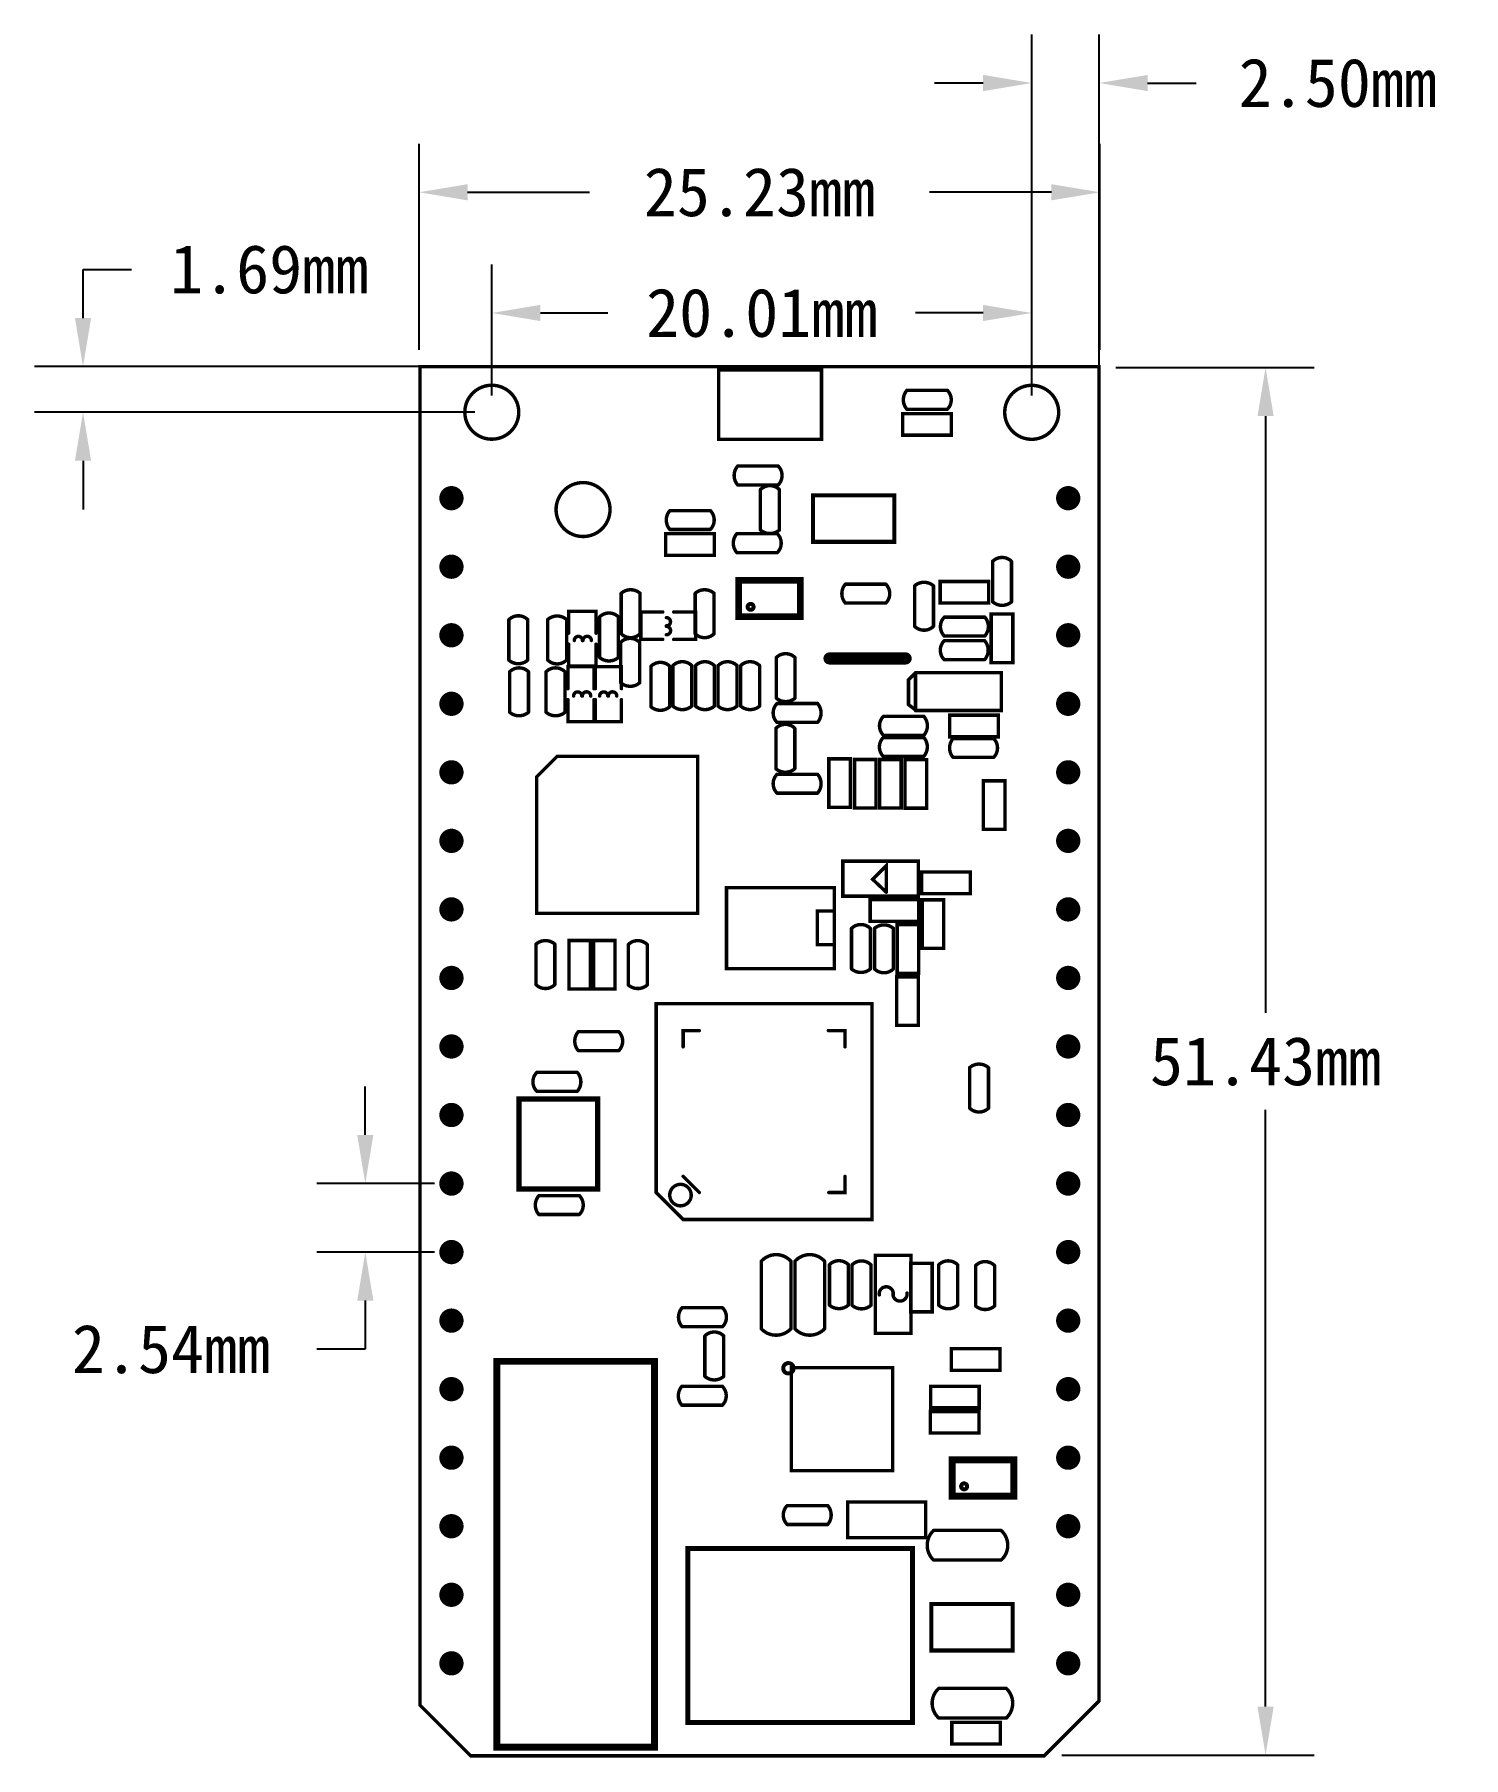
# Model space of a CAD drawing. Extents: x -39.5 to 13.5, y -0.1 to 63.8.
import ezdxf

# ---------------------------------------------------------------- set-up
doc = ezdxf.new("R2010")
doc.units = 0
doc.header["$MEASUREMENT"] = 0
for name, color, linetype in [('2D_LINE_01', 255, 'Continuous'), ('BOARD_CUTOUT_00', 254, 'Continuous'), ('BOARD_OUTLINE_00', 254, 'Continuous'), ('DRIL_NPLTE_THRU_01', 3, 'Continuous'), ('DRIL_PLTE_THRU_01', 3, 'Continuous'), ('DRIL_SYMBOL', 254, 'Continuous'), ('PART_TOP_2DLINE_126', 254, 'Continuous')]:
    doc.layers.add(name, color=color, linetype=linetype)
doc.dimstyles.get("Standard").update_dxf_attribs({"dimscale": 10, "dimtxt": 0.18, "dimasz": 0.18, "dimexe": 0.18, "dimexo": 0.0625, "dimgap": 0.09, "dimtad": 0, "dimtih": 1, "dimtoh": 1, "dimzin": 0, "dimdsep": 46, "dimtxsty": 'Standard', "dimcen": 0.09, "dimadec": 0, "dimazin": 0, "dimtfac": 1, "dimtofl": 0, "dimtmove": 0, "dimatfit": 3, "dimfxl": 1, "dimtolj": 1, "dimtzin": 0, "dimarcsym": 0})

# ---------------------------------------------------------------- blocks, each defined once
blk = doc.blocks.new('SMOOTH_0$127')
at = {"const_width": 0.0635}
blk.add_lwpolyline([(-0.03175, 0, 1), (0.03175, 0, 1)], format="xyb", close=True, dxfattribs=at)
blk = doc.blocks.new('BOARD_34')
at = {"layer": 'BOARD_CUTOUT_00', "const_width": 0.127}
for points in [[(4.171442, -5.526024, 1), (2.171446, -5.526024, 1)], [(24.182832, -5.529834, 1), (22.182836, -5.529834, 1)]]:
    blk.add_lwpolyline(points, format="xyb", close=True, dxfattribs=at)
at = {"layer": 'BOARD_OUTLINE_00', "const_width": 0.127}
blk.add_lwpolyline([(0.508, -3.8354), (25.6794, -3.8354), (25.6794, -53.2892), (23.6474, -55.3212), (2.3876, -55.3212), (0.508, -53.4416)], close=True, dxfattribs=at)
at = {"layer": 'BOARD_OUTLINE_00'}
for p in [(0.508, -3.8354), (25.6794, -3.8354), (0.508, -53.4416), (25.6794, -53.2892), (2.3876, -55.3212), (23.6474, -55.3212)]:
    blk.add_blockref('SMOOTH_0$127', p, dxfattribs=at)
blk = doc.blocks.new('DRAWING_33')
at = {"layer": '2D_LINE_01', "const_width": 0.127}
blk.add_lwpolyline([(0.999998, 0, 1), (-0.999998, 0, 1)], format="xyb", close=True, dxfattribs=at)
blk = doc.blocks.new('PART_BODY_TOP_30')
at = {"layer": 'PART_TOP_2DLINE_126', "const_width": 0.127}
blk.add_lwpolyline([(-2.9718, -2.8194), (-2.9718, 2.2352), (-2.2098, 2.9972), (2.9972, 2.9972), (2.9972, -2.8194)], close=True, dxfattribs=at)
at = {"layer": 'PART_TOP_2DLINE_126'}
for p in [(-2.2098, 2.9972), (2.9972, 2.9972), (-2.9718, 2.2352), (-2.9718, -2.8194), (2.9972, -2.8194)]:
    blk.add_blockref('SMOOTH_0$127', p, dxfattribs=at)
blk = doc.blocks.new('DRIL_HOLE_0')
blk.add_lwpolyline([(0, 0, 1), (0, 0, 1)], format="xyb", close=True)
blk = doc.blocks.new('STK_TOP_432')
at = {"layer": 'DRIL_NPLTE_THRU_01'}
blk.add_blockref('DRIL_HOLE_0', (0, 0), dxfattribs=at)
blk = doc.blocks.new('STK_TOP_431')
at = {"layer": 'DRIL_NPLTE_THRU_01'}
blk.add_blockref('DRIL_HOLE_0', (0, 0), dxfattribs=at)
blk = doc.blocks.new('STK_TOP_433')
at = {"layer": 'DRIL_NPLTE_THRU_01'}
blk.add_blockref('DRIL_HOLE_0', (0, 0), dxfattribs=at)
blk = doc.blocks.new('SYM_TOP_25')
for name, p in [('PART_BODY_TOP_30', (0, 0)), ('STK_TOP_431', (-1.95, 3.032)), ('STK_TOP_431', (-1.3, 3.032)), ('STK_TOP_431', (-0.65, 3.032)), ('STK_TOP_431', (0, 3.032)), ('STK_TOP_431', (0.65, 3.032)), ('STK_TOP_431', (1.3, 3.032)), ('STK_TOP_431', (1.95, 3.032)), ('STK_TOP_432', (-2.921, 1.96)), ('STK_TOP_432', (2.97901, 1.95)), ('STK_TOP_432', (-2.921, 1.3)), ('STK_TOP_432', (2.97901, 1.3)), ('STK_TOP_432', (-2.921, 0.65)), ('STK_TOP_432', (2.97901, 0.65)), ('STK_TOP_432', (-2.921, 0)), ('STK_TOP_433', (0, 0)), ('STK_TOP_432', (2.97901, 0)), ('STK_TOP_432', (-2.921, -0.65)), ('STK_TOP_432', (2.97901, -0.65)), ('STK_TOP_432', (-2.921, -1.3)), ('STK_TOP_432', (2.97901, -1.3)), ('STK_TOP_432', (-2.921, -1.95)), ('STK_TOP_432', (2.97901, -1.95)), ('STK_TOP_431', (-1.95, -2.86801)), ('STK_TOP_431', (-1.3, -2.86801)), ('STK_TOP_431', (-0.65, -2.86801)), ('STK_TOP_431', (0, -2.86801)), ('STK_TOP_431', (0.65, -2.86801)), ('STK_TOP_431', (1.3, -2.86801)), ('STK_TOP_431', (1.95, -2.86801))]:
    blk.add_blockref(name, p)
blk = doc.blocks.new('PART_TOP_0')
blk.add_blockref('SYM_TOP_25', (0, 0))
blk = doc.blocks.new('SMOOTH_0$1778')
at = {"const_width": 0.0889}
blk.add_lwpolyline([(-0.04445, 0, 1), (0.04445, 0, 1)], format="xyb", close=True, dxfattribs=at)
blk = doc.blocks.new('PART_BODY_TOP_4')
at = {"layer": 'PART_TOP_2DLINE_126', "const_width": 0.1778}
blk.add_lwpolyline([(-2.9516, 0.44483), (3.5, 0.44483), (3.5, -7.88637), (-2.9516, -7.88637)], close=True, dxfattribs=at)
at = {"layer": 'PART_TOP_2DLINE_126'}
for p in [(-2.9516, 0.44483), (3.5, 0.44483), (-2.9516, -7.88637), (3.5, -7.88637)]:
    blk.add_blockref('SMOOTH_0$1778', p, dxfattribs=at)
blk = doc.blocks.new('STK_TOP_61')
at = {"layer": 'DRIL_NPLTE_THRU_01'}
blk.add_blockref('DRIL_HOLE_0', (0, 0), dxfattribs=at)
blk = doc.blocks.new('STK_TOP_15')
at = {"layer": 'DRIL_NPLTE_THRU_01'}
blk.add_blockref('DRIL_HOLE_0', (0, 0), dxfattribs=at)
blk = doc.blocks.new('SYM_TOP_6')
for name, p in [('PART_BODY_TOP_4', (0, 0)), ('STK_TOP_15', (0, -0.508)), ('STK_TOP_61', (3.5, -3.13117)), ('STK_TOP_61', (3.5, -4.38117)), ('STK_TOP_15', (0, -6.9342))]:
    blk.add_blockref(name, p)
blk = doc.blocks.new('PART_TOP_2')
blk.add_blockref('SYM_TOP_6', (0, 0))
blk = doc.blocks.new('PART_BODY_TOP_1')
at = {"layer": 'PART_TOP_2DLINE_126', "const_width": 0.127}
blk.add_lwpolyline([(0.755, -0.347, 0.414214), (0.755, 0.353), (-0.745, 0.353, 0.373387), (-0.745, -0.347)], format="xyb", close=True, dxfattribs=at)
at = {"layer": 'PART_TOP_2DLINE_126'}
for p in [(-0.745, 0.353), (0.755, 0.353), (-0.745, -0.347), (0.755, -0.347)]:
    blk.add_blockref('SMOOTH_0$127', p, dxfattribs=at)
blk = doc.blocks.new('STK_TOP_4')
at = {"layer": 'DRIL_PLTE_THRU_01'}
blk.add_blockref('DRIL_HOLE_0', (0, 0), dxfattribs=at)
blk = doc.blocks.new('SYM_TOP_3')
for name, p in [('PART_BODY_TOP_1', (0, 0)), ('STK_TOP_4', (-0.445, 0.003)), ('STK_TOP_4', (0.455, 0.003))]:
    blk.add_blockref(name, p)
blk = doc.blocks.new('PART_TOP_3')
blk.add_blockref('SYM_TOP_3', (0, 0))
blk = doc.blocks.new('PART_BODY_TOP_6')
at = {"layer": 'PART_TOP_2DLINE_126', "const_width": 0.127}
blk.add_lwpolyline([(-0.898, 0.408), (-0.898, -0.392), (0.902, -0.392), (0.902, 0.408)], close=True, dxfattribs=at)
at = {"layer": 'PART_TOP_2DLINE_126'}
for p in [(-0.898, 0.408), (0.902, 0.408), (-0.898, -0.392), (0.902, -0.392)]:
    blk.add_blockref('SMOOTH_0$127', p, dxfattribs=at)
blk = doc.blocks.new('SYM_TOP_8')
for name, p in [('PART_BODY_TOP_6', (0, 0)), ('STK_TOP_4', (-0.448, 0.008)), ('STK_TOP_4', (0.452, 0.008))]:
    blk.add_blockref(name, p)
blk = doc.blocks.new('PART_TOP_4')
blk.add_blockref('SYM_TOP_8', (0, 0))
blk = doc.blocks.new('PART_TOP_5')
blk.add_blockref('SYM_TOP_8', (0, 0))
blk = doc.blocks.new('SMOOTH_0$254')
at = {"const_width": 0.127}
blk.add_lwpolyline([(-0.0635, 0, 1), (0.0635, 0, 1)], format="xyb", close=True, dxfattribs=at)
blk = doc.blocks.new('PART_BODY_TOP_15')
at = {"layer": 'PART_TOP_2DLINE_126', "const_width": 0.254}
blk.add_lwpolyline([(1.27, -2.6162), (-4.572, -2.6162), (-4.572, 11.684), (1.27, 11.684)], close=True, dxfattribs=at)
at = {"layer": 'PART_TOP_2DLINE_126'}
for p in [(-4.572, 11.684), (1.27, 11.684), (-4.572, -2.6162), (1.27, -2.6162)]:
    blk.add_blockref('SMOOTH_0$254', p, dxfattribs=at)
blk = doc.blocks.new('STK_TOP_48')
at = {"layer": 'DRIL_NPLTE_THRU_01'}
blk.add_blockref('DRIL_HOLE_0', (0, 0), dxfattribs=at)
blk = doc.blocks.new('SYM_TOP_10')
for name, p in [('PART_BODY_TOP_15', (0, 0)), ('STK_TOP_48', (-0.0254, 10.6426)), ('STK_TOP_48', (-3.5, 2)), ('STK_TOP_48', (-3.5, 0)), ('STK_TOP_48', (0, 0))]:
    blk.add_blockref(name, p)
blk = doc.blocks.new('PART_TOP_9')
blk.add_blockref('SYM_TOP_10', (0, 0))
blk = doc.blocks.new('PART_TOP_10')
blk.add_blockref('SYM_TOP_8', (0, 0))
blk = doc.blocks.new('PART_TOP_11')
blk.add_blockref('SYM_TOP_8', (0, 0))
blk = doc.blocks.new('PART_TOP_12')
blk.add_blockref('SYM_TOP_3', (0, 0))
blk = doc.blocks.new('PART_TOP_13')
blk.add_blockref('SYM_TOP_3', (0, 0))
blk = doc.blocks.new('PART_TOP_14')
blk.add_blockref('SYM_TOP_3', (0, 0))
blk = doc.blocks.new('PART_TOP_15')
blk.add_blockref('SYM_TOP_3', (0, 0))
blk = doc.blocks.new('PART_TOP_16')
blk.add_blockref('SYM_TOP_3', (0, 0))
blk = doc.blocks.new('PART_TOP_17')
blk.add_blockref('SYM_TOP_3', (0, 0))
blk = doc.blocks.new('PART_TOP_18')
blk.add_blockref('SYM_TOP_3', (0, 0))
blk = doc.blocks.new('PART_TOP_19')
blk.add_blockref('SYM_TOP_3', (0, 0))
blk = doc.blocks.new('PART_TOP_20')
blk.add_blockref('SYM_TOP_8', (0, 0))
blk = doc.blocks.new('PART_BODY_TOP_3')
at = {"layer": 'PART_TOP_2DLINE_126', "const_width": 0.127}
blk.add_lwpolyline([(-1.397, 0.66), (1.397, 0.66), (1.397, -0.635), (-1.397, -0.635)], close=True, dxfattribs=at)
blk.add_lwpolyline([(-0.212, 0.513), (-0.212, -0.465), (0.291, 0.039), (-0.21, 0.513)], dxfattribs=at)
at = {"layer": 'PART_TOP_2DLINE_126'}
for p in [(-1.397, 0.66), (1.397, 0.66), (-0.212, 0.513), (-0.21, 0.513), (0.291, 0.039), (-1.397, -0.635), (-0.212, -0.465), (1.397, -0.635)]:
    blk.add_blockref('SMOOTH_0$127', p, dxfattribs=at)
blk = doc.blocks.new('STK_TOP_14')
at = {"layer": 'DRIL_PLTE_THRU_01'}
blk.add_blockref('DRIL_HOLE_0', (0, 0), dxfattribs=at)
blk = doc.blocks.new('SYM_TOP_5')
for name, p in [('PART_BODY_TOP_3', (0, 0)), ('STK_TOP_14', (-0.762, 0)), ('STK_TOP_14', (0.762, 0))]:
    blk.add_blockref(name, p)
blk = doc.blocks.new('PART_TOP_21')
blk.add_blockref('SYM_TOP_5', (0, 0))
blk = doc.blocks.new('PART_TOP_22')
blk.add_blockref('SYM_TOP_8', (0, 0))
blk = doc.blocks.new('PART_BODY_TOP_23')
at = {"layer": 'PART_TOP_2DLINE_126', "const_width": 0.127}
blk.add_lwpolyline([(-0.762, 3.2004), (1.8034, 3.2004), (1.8034, -0.6096), (-0.762, -0.6096)], close=True, dxfattribs=at)
at = {"layer": 'PART_TOP_2DLINE_126'}
for p in [(-0.762, 3.2004), (1.8034, 3.2004), (-0.762, -0.6096), (1.8034, -0.6096)]:
    blk.add_blockref('SMOOTH_0$127', p, dxfattribs=at)
blk = doc.blocks.new('STK_TOP_136')
at = {"layer": 'DRIL_PLTE_THRU_01'}
blk.add_blockref('DRIL_HOLE_0', (0, 0), dxfattribs=at)
blk = doc.blocks.new('STK_TOP_137')
at = {"layer": 'DRIL_PLTE_THRU_01'}
blk.add_blockref('DRIL_HOLE_0', (0, 0), dxfattribs=at)
blk = doc.blocks.new('SYM_TOP_18')
for name, p in [('PART_BODY_TOP_23', (0, 0)), ('STK_TOP_137', (0.798, 2.541)), ('STK_TOP_136', (-0.732, 1.301)), ('STK_TOP_137', (0.798, 0.021))]:
    blk.add_blockref(name, p)
blk = doc.blocks.new('PART_TOP_28')
blk.add_blockref('SYM_TOP_18', (0, 0))
blk = doc.blocks.new('PART_BODY_TOP_24')
at = {"layer": 'PART_TOP_2DLINE_126', "const_width": 0.127}
blk.add_lwpolyline([(-4, 4), (4, 4), (4, -4), (-3, -4), (-4, -3)], close=True, dxfattribs=at)
for points in [[(-2.4, 3), (-3, 3), (-3, 2.4)], [(2.385, 3.002), (3, 3), (3, 2.4)], [(-3, -2.4), (-2.4, -3)], [(3, -2.4), (3, -3), (2.4, -3)]]:
    blk.add_lwpolyline(points, dxfattribs=at)
blk.add_lwpolyline([(-2.7, -3.095, 1), (-3.496, -3.095, 1)], format="xyb", close=True, dxfattribs=at)
at = {"layer": 'PART_TOP_2DLINE_126'}
for p in [(-4, 4), (4, 4), (-3, 3), (-2.4, 3), (2.385, 3.002), (3, 3), (-3, 2.4), (3, 2.4), (-3, -2.4), (3, -2.4), (-4, -3), (-2.4, -3), (2.4, -3), (3, -3), (-3, -4), (4, -4)]:
    blk.add_blockref('SMOOTH_0$127', p, dxfattribs=at)
blk = doc.blocks.new('STK_TOP_352')
at = {"layer": 'DRIL_NPLTE_THRU_01'}
blk.add_blockref('DRIL_HOLE_0', (0, 0), dxfattribs=at)
blk = doc.blocks.new('STK_TOP_353')
at = {"layer": 'DRIL_NPLTE_THRU_01'}
blk.add_blockref('DRIL_HOLE_0', (0, 0), dxfattribs=at)
blk = doc.blocks.new('STK_TOP_354')
at = {"layer": 'DRIL_NPLTE_THRU_01'}
blk.add_blockref('DRIL_HOLE_0', (0, 0), dxfattribs=at)
blk = doc.blocks.new('SYM_TOP_19')
for name, p in [('PART_BODY_TOP_24', (0, 0)), ('STK_TOP_352', (-2.2, 3)), ('STK_TOP_352', (-1.8, 3)), ('STK_TOP_352', (-1.4, 3)), ('STK_TOP_352', (-1, 3)), ('STK_TOP_352', (-0.6, 3)), ('STK_TOP_352', (-0.2, 3)), ('STK_TOP_352', (0.2, 3)), ('STK_TOP_352', (0.6, 3)), ('STK_TOP_352', (1, 3)), ('STK_TOP_352', (1.4, 3)), ('STK_TOP_352', (1.8, 3)), ('STK_TOP_352', (2.2, 3)), ('STK_TOP_353', (-3, 2.2)), ('STK_TOP_353', (3, 2.2)), ('STK_TOP_353', (-3, 1.8)), ('STK_TOP_353', (-3, 1.4)), ('STK_TOP_353', (3, 1.8)), ('STK_TOP_353', (3, 1.4)), ('STK_TOP_353', (-3, 1)), ('STK_TOP_353', (3, 1)), ('STK_TOP_353', (-3, 0.6)), ('STK_TOP_353', (-3, 0.2)), ('STK_TOP_354', (0, 0)), ('STK_TOP_353', (3, 0.6)), ('STK_TOP_353', (3, 0.2)), ('STK_TOP_353', (-3, -0.2)), ('STK_TOP_353', (-3, -0.6)), ('STK_TOP_353', (3, -0.2)), ('STK_TOP_353', (3, -0.6)), ('STK_TOP_353', (-3, -1)), ('STK_TOP_353', (3, -1)), ('STK_TOP_353', (-3, -1.4)), ('STK_TOP_353', (-3, -1.8)), ('STK_TOP_353', (3, -1.4)), ('STK_TOP_353', (3, -1.8)), ('STK_TOP_353', (-3, -2.2)), ('STK_TOP_353', (3, -2.2)), ('STK_TOP_352', (-2.2, -3)), ('STK_TOP_352', (-1.8, -3)), ('STK_TOP_352', (-1.4, -3)), ('STK_TOP_352', (-1, -3)), ('STK_TOP_352', (-0.6, -3)), ('STK_TOP_352', (-0.2, -3)), ('STK_TOP_352', (0.2, -3)), ('STK_TOP_352', (0.6, -3)), ('STK_TOP_352', (1, -3)), ('STK_TOP_352', (1.4, -3)), ('STK_TOP_352', (1.8, -3)), ('STK_TOP_352', (2.2, -3))]:
    blk.add_blockref(name, p)
blk = doc.blocks.new('PART_TOP_32')
blk.add_blockref('SYM_TOP_19', (0, 0))
blk = doc.blocks.new('PART_TOP_33')
blk.add_blockref('SYM_TOP_3', (0, 0))
blk = doc.blocks.new('PART_TOP_34')
blk.add_blockref('SYM_TOP_8', (0, 0))
blk = doc.blocks.new('PART_TOP_35')
blk.add_blockref('SYM_TOP_3', (0, 0))
blk = doc.blocks.new('PART_TOP_36')
blk.add_blockref('SYM_TOP_8', (0, 0))
blk = doc.blocks.new('PART_TOP_37')
blk.add_blockref('SYM_TOP_3', (0, 0))
blk = doc.blocks.new('SMOOTH_0$150114')
at = {"const_width": 0.075057}
blk.add_lwpolyline([(-0.037528, 0, 1), (0.037528, 0, 1)], format="xyb", close=True, dxfattribs=at)
blk = doc.blocks.new('PART_BODY_TOP_7')
at = {"layer": 'PART_TOP_2DLINE_126', "const_width": 0.15}
blk.add_lwpolyline([(0.999, 3.005), (2.725, 3.005), (2.725, -0.012), (0.999, -0.012)], close=True, dxfattribs=at)
at = {"layer": 'PART_TOP_2DLINE_126'}
for p in [(0.999, 3.005), (2.725, 3.005), (0.999, -0.012), (2.725, -0.012)]:
    blk.add_blockref('SMOOTH_0$150114', p, dxfattribs=at)
blk = doc.blocks.new('STK_TOP_25')
at = {"layer": 'DRIL_PLTE_THRU_01'}
blk.add_blockref('DRIL_HOLE_0', (0, 0), dxfattribs=at)
blk = doc.blocks.new('SYM_TOP_9')
for name, p in [('PART_BODY_TOP_7', (0, 0)), ('STK_TOP_25', (0.59044, 2.38864)), ('STK_TOP_25', (3.17391, 2.38864)), ('STK_TOP_25', (0.59044, 1.43864)), ('STK_TOP_25', (0.59044, 0.48864)), ('STK_TOP_25', (3.17391, 0.48864))]:
    blk.add_blockref(name, p)
blk = doc.blocks.new('PART_TOP_38')
blk.add_blockref('SYM_TOP_9', (0, 0))
blk = doc.blocks.new('SMOOTH_0$4499986667')
at = {"const_width": 0.225}
blk.add_lwpolyline([(-0.112, 0, 1), (0.112, 0, 1)], format="xyb", close=True, dxfattribs=at)
blk = doc.blocks.new('PART_BODY_TOP_5')
at = {"layer": 'PART_TOP_2DLINE_126', "const_width": 0.45}
blk.add_lwpolyline([(1.588, -0.01), (1.588, 2.812)], dxfattribs=at)
at = {"layer": 'PART_TOP_2DLINE_126'}
for p in [(1.588, 2.812), (1.588, -0.01)]:
    blk.add_blockref('SMOOTH_0$4499986667', p, dxfattribs=at)
blk = doc.blocks.new('STK_TOP_17')
at = {"layer": 'DRIL_PLTE_THRU_01'}
blk.add_blockref('DRIL_HOLE_0', (0, 0), dxfattribs=at)
blk = doc.blocks.new('SYM_TOP_7')
for name, p in [('PART_BODY_TOP_5', (0, 0)), ('STK_TOP_17', (0.43317, 2.42503)), ('STK_TOP_17', (2.57832, 1.47658)), ('STK_TOP_17', (0.43317, 0.51642))]:
    blk.add_blockref(name, p)
blk = doc.blocks.new('PART_TOP_42')
blk.add_blockref('SYM_TOP_7', (0, 0))
blk = doc.blocks.new('PART_TOP_43')
blk.add_blockref('SYM_TOP_3', (0, 0))
blk = doc.blocks.new('PART_TOP_44')
blk.add_blockref('SYM_TOP_3', (0, 0))
blk = doc.blocks.new('PART_TOP_45')
blk.add_blockref('SYM_TOP_8', (0, 0))
blk = doc.blocks.new('PART_TOP_46')
blk.add_blockref('SYM_TOP_8', (0, 0))
blk = doc.blocks.new('PART_TOP_47')
blk.add_blockref('SYM_TOP_8', (0, 0))
blk = doc.blocks.new('PART_TOP_48')
blk.add_blockref('SYM_TOP_8', (0, 0))
blk = doc.blocks.new('PART_TOP_49')
blk.add_blockref('SYM_TOP_3', (0, 0))
blk = doc.blocks.new('PART_TOP_50')
blk.add_blockref('SYM_TOP_3', (0, 0))
blk = doc.blocks.new('PART_TOP_51')
blk.add_blockref('SYM_TOP_3', (0, 0))
blk = doc.blocks.new('PART_TOP_52')
blk.add_blockref('SYM_TOP_8', (0, 0))
blk = doc.blocks.new('PART_BODY_TOP_20')
at = {"layer": 'PART_TOP_2DLINE_126', "const_width": 0.127}
blk.add_lwpolyline([(1.538, 0.691), (1.828, 0.471), (1.828, -0.449), (1.568, -0.709), (-1.612, -0.709), (-1.612, 0.691)], close=True, dxfattribs=at)
blk.add_lwpolyline([(1.568, -0.699), (1.568, 0.693)], dxfattribs=at)
at = {"layer": 'PART_TOP_2DLINE_126'}
for p in [(-1.612, 0.691), (1.538, 0.691), (1.568, 0.693), (1.828, 0.471), (1.568, -0.699), (1.828, -0.449), (-1.612, -0.709), (1.568, -0.709)]:
    blk.add_blockref('SMOOTH_0$127', p, dxfattribs=at)
blk = doc.blocks.new('STK_TOP_216')
at = {"layer": 'DRIL_PLTE_THRU_01'}
blk.add_blockref('DRIL_HOLE_0', (0, 0), dxfattribs=at)
blk = doc.blocks.new('SYM_TOP_15')
for name, p in [('PART_BODY_TOP_20', (0, 0)), ('STK_TOP_216', (-1.127, -0.009)), ('STK_TOP_216', (1.103, -0.009))]:
    blk.add_blockref(name, p)
blk = doc.blocks.new('PART_TOP_53')
blk.add_blockref('SYM_TOP_15', (0, 0))
blk = doc.blocks.new('PART_TOP_54')
blk.add_blockref('SYM_TOP_3', (0, 0))
blk = doc.blocks.new('PART_TOP_55')
blk.add_blockref('SYM_TOP_3', (0, 0))
blk = doc.blocks.new('PART_TOP_57')
blk.add_blockref('SYM_TOP_8', (0, 0))
blk = doc.blocks.new('PART_BODY_TOP_16')
at = {"layer": 'PART_TOP_2DLINE_126', "const_width": 0.127}
blk.add_lwpolyline([(1.238, -0.559, 0.432739), (1.238, 0.541), (-1.262, 0.541, 0.450467), (-1.262, -0.559)], format="xyb", close=True, dxfattribs=at)
at = {"layer": 'PART_TOP_2DLINE_126'}
for p in [(-1.262, 0.541), (1.238, 0.541), (-1.262, -0.559), (1.238, -0.559)]:
    blk.add_blockref('SMOOTH_0$127', p, dxfattribs=at)
blk = doc.blocks.new('STK_TOP_138')
at = {"layer": 'DRIL_PLTE_THRU_01'}
blk.add_blockref('DRIL_HOLE_0', (0, 0), dxfattribs=at)
blk = doc.blocks.new('SYM_TOP_11')
for name, p in [('PART_BODY_TOP_16', (0, 0)), ('STK_TOP_138', (-0.812, -0.009)), ('STK_TOP_138', (0.788, -0.009))]:
    blk.add_blockref(name, p)
blk = doc.blocks.new('PART_TOP_58')
blk.add_blockref('SYM_TOP_11', (0, 0))
blk = doc.blocks.new('PART_TOP_59')
blk.add_blockref('SYM_TOP_11', (0, 0))
blk = doc.blocks.new('PART_TOP_60')
blk.add_blockref('SYM_TOP_9', (0, 0))
blk = doc.blocks.new('PART_TOP_65')
blk.add_blockref('SYM_TOP_8', (0, 0))
blk = doc.blocks.new('PART_TOP_66')
blk.add_blockref('SYM_TOP_8', (0, 0))
blk = doc.blocks.new('PART_TOP_67')
blk.add_blockref('SYM_TOP_3', (0, 0))
blk = doc.blocks.new('PART_TOP_68')
blk.add_blockref('SYM_TOP_3', (0, 0))
blk = doc.blocks.new('PART_TOP_69')
blk.add_blockref('SYM_TOP_8', (0, 0))
blk = doc.blocks.new('PART_TOP_70')
blk.add_blockref('SYM_TOP_8', (0, 0))
blk = doc.blocks.new('SMOOTH_0$199898')
at = {"const_width": 0.099949}
blk.add_lwpolyline([(-0.049974, 0, 1), (0.049974, 0, 1)], format="xyb", close=True, dxfattribs=at)
blk = doc.blocks.new('PART_BODY_TOP_31')
at = {"layer": 'PART_TOP_2DLINE_126', "const_width": 0.2}
blk.add_lwpolyline([(-0.763, 2.234), (2.568, 2.234), (2.568, -0.685), (-0.763, -0.685)], close=True, dxfattribs=at)
at = {"layer": 'PART_TOP_2DLINE_126'}
for p in [(-0.763, 2.234), (2.568, 2.234), (-0.763, -0.685), (2.568, -0.685)]:
    blk.add_blockref('SMOOTH_0$199898', p, dxfattribs=at)
blk = doc.blocks.new('STK_TOP_434')
at = {"layer": 'DRIL_PLTE_THRU_01'}
blk.add_blockref('DRIL_HOLE_0', (0, 0), dxfattribs=at)
blk = doc.blocks.new('SYM_TOP_26')
for name, p in [('PART_BODY_TOP_31', (0, 0)), ('STK_TOP_434', (0, 1.5)), ('STK_TOP_434', (1.8, 1.5)), ('STK_TOP_434', (0, 0)), ('STK_TOP_434', (1.8, 0))]:
    blk.add_blockref(name, p)
blk = doc.blocks.new('PART_TOP_73')
blk.add_blockref('SYM_TOP_26', (0, 0))
blk = doc.blocks.new('PART_BODY_TOP_38')
at = {"layer": 'PART_TOP_2DLINE_126', "const_width": 0.127}
for points in [[(0, 3.2), (3, 3.2), (3, -0.8), (0, -0.8)], [(0.8636, 3.2004), (2.1082, 3.2004), (2.1082, 2.5654), (0.8636, 2.5654)]]:
    blk.add_lwpolyline(points, close=True, dxfattribs=at)
at = {"layer": 'PART_TOP_2DLINE_126'}
for p in [(0, 3.2), (0.8636, 3.2004), (2.1082, 3.2004), (3, 3.2), (0.8636, 2.5654), (2.1082, 2.5654), (0, -0.8), (3, -0.8)]:
    blk.add_blockref('SMOOTH_0$127', p, dxfattribs=at)
blk = doc.blocks.new('STK_TOP_461')
at = {"layer": 'DRIL_NPLTE_THRU_01'}
blk.add_blockref('DRIL_HOLE_0', (0, 0), dxfattribs=at)
blk = doc.blocks.new('STK_TOP_462')
at = {"layer": 'DRIL_NPLTE_THRU_01'}
blk.add_blockref('DRIL_HOLE_0', (0, 0), dxfattribs=at)
blk = doc.blocks.new('SYM_TOP_28')
for name, p in [('PART_BODY_TOP_38', (0, 0)), ('STK_TOP_461', (0, 2.4)), ('STK_TOP_462', (1.5, 1.9812)), ('STK_TOP_461', (3, 2.4)), ('STK_TOP_461', (0, 1.6)), ('STK_TOP_461', (3, 1.6)), ('STK_TOP_461', (0, 0.8)), ('STK_TOP_461', (3, 0.8)), ('STK_TOP_461', (0, 0)), ('STK_TOP_462', (1.5, 0.381)), ('STK_TOP_461', (3, 0))]:
    blk.add_blockref(name, p)
blk = doc.blocks.new('PART_TOP_74')
blk.add_blockref('SYM_TOP_28', (0, 0))
blk = doc.blocks.new('PART_TOP_75')
blk.add_blockref('SYM_TOP_3', (0, 0))
blk = doc.blocks.new('PART_TOP_76')
blk.add_blockref('SYM_TOP_3', (0, 0))
blk = doc.blocks.new('PART_TOP_77')
blk.add_blockref('SYM_TOP_3', (0, 0))
blk = doc.blocks.new('PART_BODY_TOP_27')
at = {"layer": 'PART_TOP_2DLINE_126', "const_width": 0.127}
blk.add_lwpolyline([(-1.4351, -0.6604), (-1.4351, 0), (-1.4351, 0.6604), (1.4605, 0.6604), (1.4605, -0.6604)], close=True, dxfattribs=at)
blk.add_lwpolyline([(-0.036576, 0.516636, -1.154431576), (-0.036576, -0.003302), (0.03175, 0.00762, 1.154431576), (0.03175, -0.512318)], format="xyb", dxfattribs=at)
at = {"layer": 'PART_TOP_2DLINE_126'}
for p in [(-1.4351, 0), (-0.036576, 0.516636), (-0.036576, -0.003302), (0.03175, 0.00762), (-1.4351, -0.6604), (0.03175, -0.512318)]:
    blk.add_blockref('SMOOTH_0$127', p, dxfattribs=at)
blk = doc.blocks.new('STK_TOP_270')
at = {"layer": 'DRIL_PLTE_THRU_01'}
blk.add_blockref('DRIL_HOLE_0', (0, 0), dxfattribs=at)
blk = doc.blocks.new('SYM_TOP_22')
for name, p in [('PART_BODY_TOP_27', (0, 0)), ('STK_TOP_270', (-0.8255, 0)), ('STK_TOP_270', (0.8255, 0))]:
    blk.add_blockref(name, p)
blk = doc.blocks.new('PART_TOP_82')
blk.add_blockref('SYM_TOP_22', (0, 0))
blk = doc.blocks.new('PART_TOP_83')
blk.add_blockref('SYM_TOP_3', (0, 0))
blk = doc.blocks.new('PART_TOP_84')
blk.add_blockref('SYM_TOP_3', (0, 0))
blk = doc.blocks.new('PART_TOP_85')
blk.add_blockref('SYM_TOP_3', (0, 0))
blk = doc.blocks.new('PART_TOP_86')
blk.add_blockref('SYM_TOP_3', (0, 0))
blk = doc.blocks.new('PART_TOP_87')
blk.add_blockref('SYM_TOP_3', (0, 0))
blk = doc.blocks.new('PART_TOP_88')
blk.add_blockref('SYM_TOP_8', (0, 0))
blk = doc.blocks.new('PART_TOP_89')
blk.add_blockref('SYM_TOP_3', (0, 0))
blk = doc.blocks.new('PART_TOP_91')
blk.add_blockref('SYM_TOP_3', (0, 0))
blk = doc.blocks.new('PART_TOP_92')
blk.add_blockref('SYM_TOP_11', (0, 0))
blk = doc.blocks.new('PART_TOP_93')
blk.add_blockref('SYM_TOP_11', (0, 0))
blk = doc.blocks.new('SMOOTH_0$1499993333')
at = {"const_width": 0.075}
blk.add_lwpolyline([(-0.037, 0, 1), (0.037, 0, 1)], format="xyb", close=True, dxfattribs=at)
blk = doc.blocks.new('PART_BODY_TOP_26')
at = {"layer": 'PART_TOP_2DLINE_126', "const_width": 0.254}
blk.add_lwpolyline([(0, 1.981), (2.286, 1.981), (2.286, 0.635), (0, 0.635)], close=True, dxfattribs=at)
at = {"layer": 'PART_TOP_2DLINE_126', "const_width": 0.15}
blk.add_lwpolyline([(0.023, 0.767), (0.023, 1.905)], dxfattribs=at)
blk.add_lwpolyline([(1.953, 1.616, 1), (1.734, 1.616, 1)], format="xyb", close=True, dxfattribs=at)
at = {"layer": 'PART_TOP_2DLINE_126'}
for name, p in [('SMOOTH_0$254', (0, 1.981)), ('SMOOTH_0$1499993333', (0.023, 1.905)), ('SMOOTH_0$254', (2.286, 1.981)), ('SMOOTH_0$254', (0, 0.635)), ('SMOOTH_0$1499993333', (0.023, 0.767)), ('SMOOTH_0$254', (2.286, 0.635))]:
    blk.add_blockref(name, p, dxfattribs=at)
blk = doc.blocks.new('STK_TOP_23')
at = {"layer": 'DRIL_PLTE_THRU_01'}
blk.add_blockref('DRIL_HOLE_0', (0, 0), dxfattribs=at)
blk = doc.blocks.new('SYM_TOP_21')
for name, p in [('PART_BODY_TOP_26', (0, 0)), ('STK_TOP_23', (0.50347, 2.31694)), ('STK_TOP_23', (1.15347, 2.31694)), ('STK_TOP_23', (1.80347, 2.31694)), ('STK_TOP_23', (0.50347, 0.38903)), ('STK_TOP_23', (1.15347, 0.38903)), ('STK_TOP_23', (1.80347, 0.38903))]:
    blk.add_blockref(name, p)
blk = doc.blocks.new('PART_TOP_94')
blk.add_blockref('SYM_TOP_21', (0, 0))
blk = doc.blocks.new('PART_TOP_95')
blk.add_blockref('SYM_TOP_8', (0, 0))
blk = doc.blocks.new('PART_TOP_96')
blk.add_blockref('SYM_TOP_8', (0, 0))
blk = doc.blocks.new('PART_TOP_97')
blk.add_blockref('SYM_TOP_3', (0, 0))
blk = doc.blocks.new('PART_TOP_100')
blk.add_blockref('SYM_TOP_3', (0, 0))
blk = doc.blocks.new('PART_TOP_101')
blk.add_blockref('SYM_TOP_3', (0, 0))
blk = doc.blocks.new('PART_BODY_TOP_25')
at = {"layer": 'PART_TOP_2DLINE_126', "const_width": 0.127}
blk.add_lwpolyline([(-1.4351, -0.6604), (-1.4351, 0), (-1.4351, 0.6604), (1.4605, 0.6604), (1.4605, -0.6604)], close=True, dxfattribs=at)
at = {"layer": 'PART_TOP_2DLINE_126'}
for p in [(-1.4351, 0), (-1.4351, -0.6604)]:
    blk.add_blockref('SMOOTH_0$127', p, dxfattribs=at)
blk = doc.blocks.new('SYM_TOP_20')
for name, p in [('PART_BODY_TOP_25', (0, 0)), ('STK_TOP_270', (-0.8255, 0)), ('STK_TOP_270', (0.8255, 0))]:
    blk.add_blockref(name, p)
blk = doc.blocks.new('PART_TOP_102')
blk.add_blockref('SYM_TOP_20', (0, 0))
blk = doc.blocks.new('PART_BODY_TOP_17')
at = {"layer": 'PART_TOP_2DLINE_126', "const_width": 0.15}
blk.add_lwpolyline([(-3.498, 2.648, 1), (-3.882, 2.648, 1)], format="xyb", close=True, dxfattribs=at)
at = {"layer": 'PART_TOP_2DLINE_126', "const_width": 0.127}
blk.add_lwpolyline([(-3.581, 2.667), (-3.581, -1.143), (0.178, -1.143), (0.178, 2.667)], close=True, dxfattribs=at)
at = {"layer": 'PART_TOP_2DLINE_126'}
for p in [(-3.581, 2.667), (0.178, 2.667), (-3.581, -1.143), (0.178, -1.143)]:
    blk.add_blockref('SMOOTH_0$127', p, dxfattribs=at)
blk = doc.blocks.new('STK_TOP_140')
at = {"layer": 'DRIL_PLTE_THRU_01'}
blk.add_blockref('DRIL_HOLE_0', (0, 0), dxfattribs=at)
blk = doc.blocks.new('STK_TOP_139')
at = {"layer": 'DRIL_PLTE_THRU_01'}
blk.add_blockref('DRIL_HOLE_0', (0, 0), dxfattribs=at)
blk = doc.blocks.new('STK_TOP_141')
at = {"layer": 'DRIL_PLTE_THRU_01'}
blk.add_blockref('DRIL_HOLE_0', (0, 0), dxfattribs=at)
blk = doc.blocks.new('SYM_TOP_12')
for name, p in [('PART_BODY_TOP_17', (0, 0)), ('STK_TOP_139', (-2.91549, 2.72758)), ('STK_TOP_139', (-2.41549, 2.72758)), ('STK_TOP_139', (-1.91549, 2.72758)), ('STK_TOP_139', (-1.41549, 2.72758)), ('STK_TOP_139', (-0.91549, 2.72758)), ('STK_TOP_139', (-0.41549, 2.72758)), ('STK_TOP_140', (-3.683, 1.99201)), ('STK_TOP_140', (0.31596, 1.99201)), ('STK_TOP_140', (-3.683, 1.49201)), ('STK_TOP_140', (0.31596, 1.49201)), ('STK_TOP_140', (-3.683, 0.99201)), ('STK_TOP_141', (-1.67222, 0.74878)), ('STK_TOP_140', (0.31596, 0.99201)), ('STK_TOP_140', (-3.683, 0.49201)), ('STK_TOP_140', (0.31596, 0.49201)), ('STK_TOP_140', (-3.683, -0.00799)), ('STK_TOP_140', (-3.683, -0.508)), ('STK_TOP_140', (0.31596, -0.00799)), ('STK_TOP_140', (0.31596, -0.50799)), ('STK_TOP_139', (-2.91549, -1.27138)), ('STK_TOP_139', (-2.41549, -1.27139)), ('STK_TOP_139', (-1.91549, -1.27138)), ('STK_TOP_139', (-1.41549, -1.27138)), ('STK_TOP_139', (-0.91549, -1.27138)), ('STK_TOP_139', (-0.41549, -1.27138))]:
    blk.add_blockref(name, p)
blk = doc.blocks.new('PART_TOP_108')
blk.add_blockref('SYM_TOP_12', (0, 0))
blk = doc.blocks.new('PART_BODY_TOP_32')
at = {"layer": 'PART_TOP_2DLINE_126', "const_width": 0.127}
for points in [[(-0.2032, 0.508), (-1.016, 0.508), (-1.016, -0.508), (-0.2032, -0.508)], [(0.2032, 0.508), (1.016, 0.508), (1.016, -0.508), (0.2032, -0.508)]]:
    blk.add_lwpolyline(points, dxfattribs=at)
for points in [[(-0.067564, -0.005842, 1), (-0.067564, 0.298958)], [(-0.067564, -0.336296, 1), (-0.067564, -0.0254)]]:
    blk.add_lwpolyline(points, format="xyb", dxfattribs=at)
at = {"layer": 'PART_TOP_2DLINE_126'}
for p in [(-1.016, 0.508), (-0.2032, 0.508), (-0.067564, 0.298958), (-0.067564, -0.005842), (-0.067564, -0.0254), (0.2032, 0.508), (1.016, 0.508), (-1.016, -0.508), (-0.2032, -0.508), (-0.067564, -0.336296), (0.2032, -0.508), (1.016, -0.508)]:
    blk.add_blockref('SMOOTH_0$127', p, dxfattribs=at)
blk = doc.blocks.new('STK_TOP_435')
at = {"layer": 'DRIL_PLTE_THRU_01'}
blk.add_blockref('DRIL_HOLE_0', (0, 0), dxfattribs=at)
blk = doc.blocks.new('SYM_TOP_27')
for name, p in [('PART_BODY_TOP_32', (0, 0)), ('STK_TOP_435', (-0.508, 0)), ('STK_TOP_435', (0.508, 0))]:
    blk.add_blockref(name, p)
blk = doc.blocks.new('PART_TOP_110')
blk.add_blockref('SYM_TOP_27', (0, 0))
blk = doc.blocks.new('PART_TOP_111')
blk.add_blockref('SYM_TOP_3', (0, 0))
blk = doc.blocks.new('PART_TOP_112')
blk.add_blockref('SYM_TOP_3', (0, 0))
blk = doc.blocks.new('PART_TOP_113')
blk.add_blockref('SYM_TOP_27', (0, 0))
blk = doc.blocks.new('DRIL_SYMBOL_0$899922')
at = {"layer": 'DRIL_SYMBOL', "const_width": 0.0508}
for points in [[(-0.254, 0), (0.254, 0)], [(0, -0.254), (0, 0.254)]]:
    blk.add_lwpolyline(points, dxfattribs=at)
blk = doc.blocks.new('DRIL_HOLE_0$899922')
at = {"const_width": 0.44996}
blk.add_lwpolyline([(-0.22498, 0, 1), (0.22498, 0, 1)], format="xyb", close=True, dxfattribs=at)
blk.add_blockref('DRIL_SYMBOL_0$899922', (0, 0))
blk = doc.blocks.new('STK_TOP_361')
at = {"layer": 'DRIL_PLTE_THRU_01'}
blk.add_blockref('DRIL_HOLE_0$899922', (0, 0), dxfattribs=at)
blk = doc.blocks.new('SYM_TOP_23')
for p in [(0, 0), (2.54, 0), (5.08, 0), (7.62, 0), (10.16, 0), (12.7, 0), (15.24, 0), (17.78, 0), (20.32, 0), (22.86, 0), (25.4, 0), (27.94, 0), (30.48, 0), (33.02, 0), (35.56, 0), (38.1, 0), (40.64, 0), (43.18, 0)]:
    blk.add_blockref('STK_TOP_361', p)
blk = doc.blocks.new('PART_TOP_114')
blk.add_blockref('SYM_TOP_23', (0, 0))
blk = doc.blocks.new('PART_TOP_115')
blk.add_blockref('SYM_TOP_23', (0, 0))
blk = doc.blocks.new('PART_TOP_116')
blk.add_blockref('SYM_TOP_21', (0, 0))
blk = doc.blocks.new('PART_TOP_117')
blk.add_blockref('SYM_TOP_3', (0, 0))
blk = doc.blocks.new('PART_TOP_123')
blk.add_blockref('SYM_TOP_8', (0, 0))
blk = doc.blocks.new('PART_TOP_126')
blk.add_blockref('SYM_TOP_3', (0, 0))
blk = doc.blocks.new('PART_TOP_127')
blk.add_blockref('SYM_TOP_3', (0, 0))
blk = doc.blocks.new('PART_TOP_128')
blk.add_blockref('SYM_TOP_3', (0, 0))
blk = doc.blocks.new('PART_TOP_129')
blk.add_blockref('SYM_TOP_3', (0, 0))
blk = doc.blocks.new('PART_TOP_130')
blk.add_blockref('SYM_TOP_3', (0, 0))
blk = doc.blocks.new('PART_TOP_131')
blk.add_blockref('SYM_TOP_3', (0, 0))
blk = doc.blocks.new('PART_TOP_132')
blk.add_blockref('SYM_TOP_3', (0, 0))
blk = doc.blocks.new('PART_TOP_133')
blk.add_blockref('SYM_TOP_3', (0, 0))
blk = doc.blocks.new('PART_TOP_134')
blk.add_blockref('SYM_TOP_3', (0, 0))
blk = doc.blocks.new('PART_TOP_135')
blk.add_blockref('SYM_TOP_27', (0, 0))
blk = doc.blocks.new('PART_TOP_136')
blk.add_blockref('SYM_TOP_27', (0, 0))
blk = doc.blocks.new('*D227')
at = {"color": 0, "linetype": 'Continuous', "lineweight": -2, "transparency": 16777216}
for p, q in [((-22.508, 50.42), (-22.508, 55.273)), ((-2.497, 50.416), (-2.497, 55.273)), ((-20.708, 53.473), (-18.202, 53.473)), ((-4.297, 53.473), (-6.802, 53.473))]:
    blk.add_line(p, q, dxfattribs=at)
at = {"color": 0, "linetype": 'Continuous', "transparency": 16777216}
for points in [[(-20.708, 53.773), (-20.708, 53.173), (-22.508, 53.473)], [(-4.297, 53.773), (-4.297, 53.173), (-2.497, 53.473)]]:
    blk.add_solid(points, dxfattribs=at)
at = {"layer": 'Defpoints', "color": 0, "linetype": 'Continuous', "transparency": 16777216}
for p in [(-2.497, 53.473), (-22.508, 49.795), (-2.497, 49.791)]:
    blk.add_point(p, dxfattribs=at)
at = {"color": 0, "linetype": 'Continuous', "transparency": 16777216, "insert": (-12.502, 53.473), "char_height": 1.8, "attachment_point": 5}
blk.add_mtext('\\A1;20.01mm', dxfattribs=at)
blk = doc.blocks.new('*D228')
at = {"color": 0, "linetype": 'Continuous', "lineweight": -2, "transparency": 16777216}
for p, q in [((-25.203, 52.111), (-25.203, 59.746)), ((0.032, 52.111), (0.032, 59.746)), ((-23.403, 57.946), (-18.886, 57.946)), ((-1.768, 57.946), (-6.286, 57.946))]:
    blk.add_line(p, q, dxfattribs=at)
at = {"color": 0, "linetype": 'Continuous', "transparency": 16777216}
for points in [[(-23.403, 58.246), (-23.403, 57.646), (-25.203, 57.946)], [(-1.768, 58.246), (-1.768, 57.646), (0.032, 57.946)]]:
    blk.add_solid(points, dxfattribs=at)
at = {"layer": 'Defpoints', "color": 0, "linetype": 'Continuous', "transparency": 16777216}
for p in [(0.032, 57.946), (-25.203, 51.486), (0.032, 51.486)]:
    blk.add_point(p, dxfattribs=at)
at = {"color": 0, "linetype": 'Continuous', "transparency": 16777216, "insert": (-12.586, 57.946), "char_height": 1.8, "attachment_point": 5}
blk.add_mtext('\\A1;25.23mm', dxfattribs=at)
blk = doc.blocks.new('*D229')
at = {"color": 0, "linetype": 'Continuous', "lineweight": -2, "transparency": 16777216}
for p, q in [((-2.497, 50.416), (-2.497, 63.795)), ((0, 50.416), (0, 63.795)), ((-4.297, 61.995), (-6.097, 61.995)), ((1.8, 61.995), (3.6, 61.995))]:
    blk.add_line(p, q, dxfattribs=at)
at = {"color": 0, "linetype": 'Continuous', "transparency": 16777216}
for points in [[(-4.297, 62.295), (-4.297, 61.695), (-2.497, 61.995)], [(1.8, 62.295), (1.8, 61.695), (0, 61.995)]]:
    blk.add_solid(points, dxfattribs=at)
at = {"layer": 'Defpoints', "color": 0, "linetype": 'Continuous', "transparency": 16777216}
for p in [(0, 61.995), (-2.497, 49.791), (0, 49.791)]:
    blk.add_point(p, dxfattribs=at)
at = {"color": 0, "linetype": 'Continuous', "transparency": 16777216, "insert": (8.85, 61.995), "char_height": 1.8, "attachment_point": 5}
blk.add_mtext('\\A1;2.50mm', dxfattribs=at)
blk = doc.blocks.new('*D230')
at = {"color": 0, "linetype": 'Continuous', "lineweight": -2, "transparency": 16777216}
for p, q in [((-37.658, 53.286), (-37.658, 55.086)), ((-37.658, 55.086), (-35.858, 55.086)), ((-23.133, 51.486), (-39.458, 51.486)), ((-23.133, 49.795), (-39.458, 49.795)), ((-37.658, 47.995), (-37.658, 46.195))]:
    blk.add_line(p, q, dxfattribs=at)
at = {"color": 0, "linetype": 'Continuous', "transparency": 16777216}
for points in [[(-37.958, 53.286), (-37.358, 53.286), (-37.658, 51.486)], [(-37.958, 47.995), (-37.358, 47.995), (-37.658, 49.795)]]:
    blk.add_solid(points, dxfattribs=at)
at = {"layer": 'Defpoints', "color": 0, "linetype": 'Continuous', "transparency": 16777216}
for p in [(-37.658, 51.486), (-22.508, 51.486), (-22.508, 49.795)]:
    blk.add_point(p, dxfattribs=at)
at = {"color": 0, "linetype": 'Continuous', "transparency": 16777216, "insert": (-30.758, 55.086), "char_height": 1.8, "attachment_point": 5}
blk.add_mtext('\\A1;1.69mm', dxfattribs=at)
blk = doc.blocks.new('*D231')
at = {"color": 0, "linetype": 'Continuous', "lineweight": -2, "transparency": 16777216}
for p, q in [((0.625, 51.454), (7.973, 51.454)), ((6.173, 49.654), (6.173, 27.538)), ((6.173, 1.822), (6.173, 23.938)), ((-1.385, 0.022), (7.973, 0.022))]:
    blk.add_line(p, q, dxfattribs=at)
at = {"color": 0, "linetype": 'Continuous', "transparency": 16777216}
for points in [[(5.873, 49.654), (6.473, 49.654), (6.173, 51.454)], [(5.873, 1.822), (6.473, 1.822), (6.173, 0.022)]]:
    blk.add_solid(points, dxfattribs=at)
at = {"layer": 'Defpoints', "color": 0, "linetype": 'Continuous', "transparency": 16777216}
for p in [(0, 51.454), (-2.01, 0.022), (6.173, 0.022)]:
    blk.add_point(p, dxfattribs=at)
at = {"color": 0, "linetype": 'Continuous', "transparency": 16777216, "insert": (6.173, 25.738), "char_height": 1.8, "attachment_point": 5}
blk.add_mtext('\\A1;51.43mm', dxfattribs=at)
blk = doc.blocks.new('*D232')
at = {"color": 0, "linetype": 'Continuous', "lineweight": -2, "transparency": 16777216}
for p, q in [((-27.196, 23.009), (-27.196, 24.809)), ((-24.628, 21.209), (-28.996, 21.209)), ((-24.628, 18.669), (-28.996, 18.669)), ((-27.196, 16.869), (-27.196, 15.069)), ((-27.196, 15.069), (-28.996, 15.069))]:
    blk.add_line(p, q, dxfattribs=at)
at = {"color": 0, "linetype": 'Continuous', "transparency": 16777216}
for points in [[(-27.496, 23.009), (-26.896, 23.009), (-27.196, 21.209)], [(-27.496, 16.869), (-26.896, 16.869), (-27.196, 18.669)]]:
    blk.add_solid(points, dxfattribs=at)
at = {"layer": 'Defpoints', "color": 0, "linetype": 'Continuous', "transparency": 16777216}
for p in [(-24.003, 21.209), (-27.196, 18.669), (-24.003, 18.669)]:
    blk.add_point(p, dxfattribs=at)
at = {"color": 0, "linetype": 'Continuous', "transparency": 16777216, "insert": (-34.396, 15.069), "char_height": 1.8, "attachment_point": 5}
blk.add_mtext('\\A1;2.54mm', dxfattribs=at)

msp = doc.modelspace()

# ---------------------------------------------------------------- block references
for name, p in [('BOARD_34', (-25.679, 55.321)), ('PART_TOP_35', (-6.378, 50.252)), ('PART_TOP_36', (-6.377, 49.335)), ('PART_TOP_17', (-12.649, 47.447)), ('DRAWING_33', (-19.125, 46.188)), ('PART_TOP_129', (-15.164, 45.796)), ('PART_TOP_123', (-15.164, 44.882)), ('PART_TOP_117', (-12.681, 44.939)), ('PART_TOP_37', (-8.658, 43.069)), ('PART_TOP_11', (-4.991, 43.113)), ('PART_TOP_113', (-15.969, 41.883)), ('PART_TOP_52', (-4.636, 38.158)), ('PART_TOP_51', (-4.664, 37.35)), ('PART_TOP_0', (-17.873, 34.046)), ('PART_TOP_32', (-12.416, 23.876)), ('PART_TOP_75', (-18.557, 26.483)), ('PART_TOP_89', (-20.018, 20.408)), ('PART_TOP_87', (-14.711, 16.252)), ('PART_TOP_108', (-7.824, 11.714)), ('PART_TOP_97', (-14.718, 13.341)), ('PART_TOP_59', (-4.677, 1.958)), ('PART_TOP_57', (-4.56, 0.832))]:
    msp.add_blockref(name, p)
for name, p, rotation in [('PART_TOP_28', (-10.897, 49.555), 90), ('PART_TOP_115', (-24.003, 46.609), 270), ('PART_TOP_18', (-12.197, 46.174), 90), ('PART_TOP_38', (-10.588, 47.717), 270), ('PART_TOP_114', (-1.143, 46.609), 270), ('PART_TOP_33', (-3.591, 43.513), 90), ('PART_TOP_116', (-11.071, 44.198), 180), ('PART_TOP_12', (-6.489, 42.616), 270), ('PART_TOP_19', (-17.366, 42.34), 270), ('PART_TOP_112', (-14.623, 42.34), 270), ('PART_TOP_54', (-21.522, 41.351), 90), ('PART_TOP_134', (-20.088, 41.367), 270), ('PART_TOP_110', (-19.152, 41.402), 90), ('PART_TOP_111', (-18.161, 41.453), 90), ('PART_TOP_43', (-4.979, 41.854), 180), ('PART_TOP_34', (-3.605, 41.417), 270), ('PART_TOP_42', (-7.178, 39.081), 90), ('PART_TOP_133', (-17.374, 40.513), 90), ('PART_TOP_14', (-11.612, 39.946), 90), ('PART_TOP_44', (-4.984, 40.978), 180), ('PART_TOP_55', (-21.493, 39.421), 90), ('PART_TOP_132', (-20.142, 39.421), 90), ('PART_TOP_135', (-19.177, 39.345), 90), ('PART_TOP_136', (-18.212, 39.345), 90), ('PART_TOP_130', (-16.256, 39.624), 90), ('PART_TOP_131', (-15.443, 39.649), 90), ('PART_TOP_126', (-14.605, 39.649), 90), ('PART_TOP_127', (-13.767, 39.649), 90), ('PART_TOP_128', (-12.929, 39.649), 90), ('PART_TOP_53', (-5.235, 39.43), 180), ('PART_TOP_15', (-11.179, 38.653), 180), ('PART_TOP_50', (-7.238, 38.175), 180), ('PART_TOP_13', (-11.623, 37.327), 90), ('PART_TOP_49', (-7.241, 37.393), 180), ('PART_TOP_16', (-11.179, 36.03), 180), ('PART_TOP_46', (-9.623, 36.05), 270), ('PART_TOP_48', (-8.657, 36.022), 90), ('PART_TOP_47', (-7.725, 36.022), 90), ('PART_TOP_45', (-6.796, 36.022), 270), ('PART_TOP_66', (-3.898, 35.235), 270), ('PART_TOP_21', (-8.098, 32.521), 180), ('PART_TOP_20', (-5.673, 32.359), 180), ('PART_TOP_74', (-13.01, 32.174), 270), ('PART_TOP_22', (-7.583, 31.338), 180), ('PART_TOP_65', (-6.148, 30.823), 90), ('PART_TOP_77', (-8.822, 29.908), 90), ('PART_TOP_76', (-7.975, 29.92), 270), ('PART_TOP_70', (-7.091, 29.901), 270), ('PART_TOP_67', (-20.523, 29.337), 270), ('PART_TOP_88', (-19.258, 29.319), 270), ('PART_TOP_10', (-18.347, 29.319), 270), ('PART_TOP_68', (-17.094, 29.312), 90), ('PART_TOP_69', (-7.106, 27.971), 270), ('PART_TOP_85', (-4.449, 24.76), 270), ('PART_TOP_91', (-20.083, 24.981), 180), ('PART_TOP_73', (-20.815, 23.578), 270), ('PART_TOP_93', (-11.961, 17.065), 270), ('PART_TOP_92', (-10.714, 17.065), 270), ('PART_TOP_82', (-7.634, 17.115), 270), ('PART_TOP_84', (-9.639, 17.449), 90), ('PART_TOP_83', (-8.8, 17.441), 90), ('PART_TOP_4', (-6.592, 17.355), 270), ('PART_TOP_3', (-5.589, 17.444), 90), ('PART_TOP_86', (-4.22, 17.416), 90), ('PART_TOP_101', (-14.258, 14.807), 90), ('PART_TOP_9', (-21.052, 12.004), 180), ('PART_TOP_5', (-4.573, 14.697), 180), ('PART_TOP_95', (-5.34, 13.306), 180), ('PART_TOP_96', (-5.351, 12.37), 180), ('PART_TOP_94', (-3.158, 11.602), 180), ('PART_TOP_100', (-10.804, 8.927), 180), ('PART_TOP_102', (-7.86, 8.746), 180), ('PART_TOP_58', (-4.893, 7.794), 180), ('PART_TOP_2', (-7.357, 4.733), 270), ('PART_TOP_60', (-6.207, 6.629), 270)]:
    msp.add_blockref(name, p, dxfattribs=dict(rotation=rotation))

# ---------------------------------------------------------------- dimensions: what is measured, and where the dimension line sits
at = {"linetype": 'Continuous'}
for base, p1, p2, picture, middle in [((0, 61.995), (-2.497, 49.791), (0, 49.791), '*D229', (8.85, 61.995)), ((0.03175, 57.94576), (-25.20315, 51.4858), (0.03175, 51.4858), '*D228', (-12.5857, 57.94576)), ((-2.497, 53.473), (-22.508, 49.795), (-2.497, 49.791), '*D227', (-12.502, 53.473))]:
    dim = msp.add_linear_dim(base=base, p1=p1, p2=p2, dimstyle='Standard', override={"dimpost": 'mm'}, dxfattribs=at)
    dim.commit()
    dim.dimension.update_dxf_attribs({"geometry": picture, "text_midpoint": middle})
for base, p1, p2, picture, middle in [((-37.658, 51.486), (-22.508, 49.795), (-22.508, 51.486), '*D230', (-30.758, 55.086)), ((6.173, 0.022), (0, 51.454), (-2.01, 0.022), '*D231', (6.173, 25.738)), ((-27.196, 18.669), (-24.003, 21.209), (-24.003, 18.669), '*D232', (-34.396, 15.069))]:
    dim = msp.add_linear_dim(base=base, p1=p1, p2=p2, angle=90, dimstyle='Standard', override={"dimpost": 'mm'}, dxfattribs=at)
    dim.commit()
    dim.dimension.update_dxf_attribs({"geometry": picture, "text_midpoint": middle})

doc.saveas('drawing.dxf')
